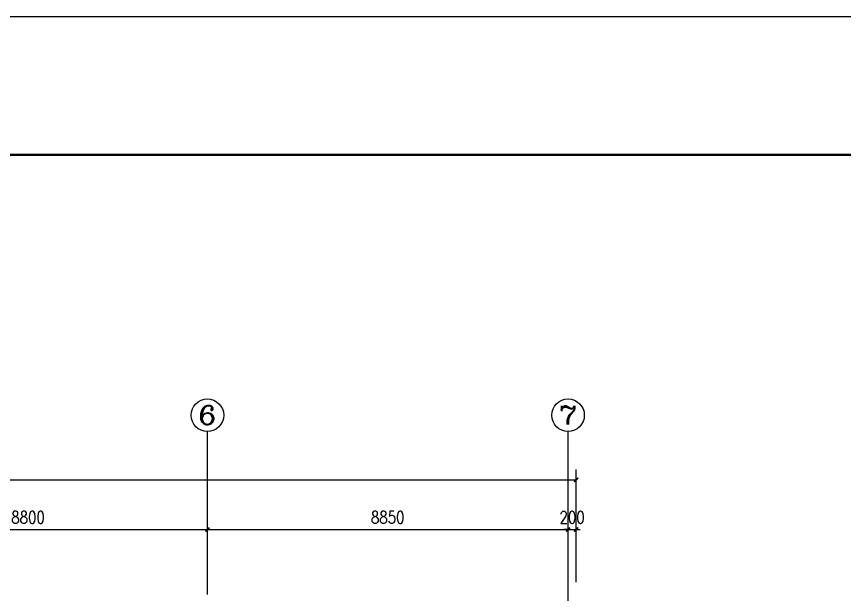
# Model space of a CAD drawing. Header units: millimetres. Extents: x 36114 to 137034, y 22418 to 93776.
# Drawn here: x 99879 to 120195, y 79590 to 93776 of the extents above; entities that cross this region are included whole.
import ezdxf
from ezdxf.enums import TextEntityAlignment as Align

# ---------------------------------------------------------------- set-up
doc = ezdxf.new("R2010")
doc.units = ezdxf.units.MM
doc.linetypes.add('DOTE', pattern=[2.42, 2, -0.2, 0.02, -0.2])
doc.layers.get('0').update_dxf_attribs({"color": 254})
doc.layers.get('Defpoints').update_dxf_attribs({"color": 254})
for name, color, linetype in [('\\M+5BDA8-\\M+5B3DF\\M+5B4E7', 254, 'Continuous'), ('\\M+5BDA8-\\M+5D6E1', 254, 'DOTE'), ('\\M+5BDA8-\\M+5D6E1-\\M+5B1EA\\M+5D7A2', 254, 'Continuous'), ('AXIS_TEXT', 254, 'Continuous')]:
    doc.layers.add(name, color=color, linetype=linetype)
doc.layers.add('\\M+5D7DC\\M+5C4DA\\M+5BFF2\\M+5CFDF', color=254, linetype='Continuous', lineweight=50)
doc.layers.add('\\M+5D7DC\\M+5CDE2\\M+5BFF2\\M+5CFDF', color=254, linetype='Continuous', lineweight=30)
doc.styles.add('A-AXIS-LABEL', font='COMPLEX', dxfattribs={"bigfont": 'GBCBIG'})
doc.styles.add('COMPLEX', font='COMPLEX')
doc.styles.add('DIM_FONT', font='SIMPLEX.shx', dxfattribs={"width": 0.8})
doc.dimstyles.new('DIMN', dxfattribs={"dimtxt": 300, "dimasz": 100, "dimexe": 250, "dimexo": 300, "dimgap": 150, "dimtad": 1, "dimdec": 0, "dimzin": 0, "dimdsep": 46, "dimtxsty": 'DIM_FONT', "dimblk": 'ARCHTICK', "dimcen": 0.09, "dimclrt": 7, "dimazin": 2, "dimtfac": 1, "dimtdec": 0, "dimtix": 1, "dimtmove": 2, "dimatfit": 3, "dimldrblk": 'ARCHTICK', "dimfxl": 0, "dimtolj": 1, "dimtzin": 0, "dimarcsym": 0})

# ---------------------------------------------------------------- blocks, each defined once
blk = doc.blocks.new('_ArchTick')
at = {"color": 0, "linetype": 'ByBlock', "const_width": 0.4}
blk.add_lwpolyline([(-0.5, -0.5), (0.5, 0.5)], dxfattribs=at)
blk = doc.blocks.new('*D353')
at = {"layer": '\\M+5BDA8-\\M+5B3DF\\M+5B4E7', "color": 0, "lineweight": -2, "transparency": 16777216}
for p, q in [((59111, 80190), (59111, 82654)), ((113612, 80190), (113612, 82654)), ((59111, 82404), (113612, 82404))]:
    blk.add_line(p, q, dxfattribs=at)
at = {"layer": 'Defpoints', "color": 0, "transparency": 16777216}
for p in [(113612, 82404), (59111, 79890), (113612, 79890)]:
    blk.add_point(p, dxfattribs=at)
at = {"layer": '\\M+5BDA8-\\M+5B3DF\\M+5B4E7', "color": 0, "lineweight": -2, "transparency": 16777216, "xscale": 100, "yscale": 100, "zscale": 100, "rotation": 180}
blk.add_blockref('_ArchTick', (59111, 82404), dxfattribs=at)
at = {"layer": '\\M+5BDA8-\\M+5B3DF\\M+5B4E7', "color": 0, "lineweight": -2, "transparency": 16777216, "xscale": 100, "yscale": 100, "zscale": 100}
blk.add_blockref('_ArchTick', (113612, 82404), dxfattribs=at)
at = {"layer": '\\M+5BDA8-\\M+5B3DF\\M+5B4E7', "color": 7, "transparency": 16777216, "insert": (86361, 82704), "char_height": 300, "attachment_point": 5, "style": 'DIM_FONT'}
blk.add_mtext('\\A1;54500', dxfattribs=at)
blk = doc.blocks.new('*D358')
at = {"layer": '\\M+5BDA8-\\M+5B3DF\\M+5B4E7', "color": 0, "lineweight": -2, "transparency": 16777216}
for p, q in [((113412, 79890), (113412, 81434)), ((113612, 79890), (113612, 81434)), ((113412, 81184), (113312, 81184)), ((113412, 81184), (113612, 81184)), ((113612, 81184), (113712, 81184))]:
    blk.add_line(p, q, dxfattribs=at)
at = {"layer": 'Defpoints', "color": 0, "transparency": 16777216}
for p in [(113612, 81184), (113412, 79590), (113612, 79590)]:
    blk.add_point(p, dxfattribs=at)
at = {"layer": '\\M+5BDA8-\\M+5B3DF\\M+5B4E7', "color": 0, "lineweight": -2, "transparency": 16777216, "xscale": 100, "yscale": 100, "zscale": 100}
blk.add_blockref('_ArchTick', (113412, 81184), dxfattribs=at)
at = {"layer": '\\M+5BDA8-\\M+5B3DF\\M+5B4E7', "color": 0, "lineweight": -2, "transparency": 16777216, "xscale": 100, "yscale": 100, "zscale": 100, "rotation": 180}
blk.add_blockref('_ArchTick', (113612, 81184), dxfattribs=at)
at = {"layer": '\\M+5BDA8-\\M+5B3DF\\M+5B4E7', "color": 7, "transparency": 16777216, "insert": (113512, 81484), "char_height": 300, "attachment_point": 5, "style": 'DIM_FONT'}
blk.add_mtext('\\A1;200', dxfattribs=at)
blk = doc.blocks.new('*D244')
at = {"layer": '\\M+5BDA8-\\M+5B3DF\\M+5B4E7', "color": 0, "lineweight": -2, "transparency": 16777216}
for p, q in [((95761, 79890), (95761, 81434)), ((104561, 79890), (104561, 81434)), ((95761, 81184), (104561, 81184))]:
    blk.add_line(p, q, dxfattribs=at)
at = {"layer": 'Defpoints', "color": 0, "transparency": 16777216}
for p in [(104561, 81184), (95761, 79590), (104561, 79590)]:
    blk.add_point(p, dxfattribs=at)
at = {"layer": '\\M+5BDA8-\\M+5B3DF\\M+5B4E7', "color": 0, "lineweight": -2, "transparency": 16777216, "xscale": 100, "yscale": 100, "zscale": 100, "rotation": 180}
blk.add_blockref('_ArchTick', (95761, 81184), dxfattribs=at)
at = {"layer": '\\M+5BDA8-\\M+5B3DF\\M+5B4E7', "color": 0, "lineweight": -2, "transparency": 16777216, "xscale": 100, "yscale": 100, "zscale": 100}
blk.add_blockref('_ArchTick', (104561, 81184), dxfattribs=at)
at = {"layer": '\\M+5BDA8-\\M+5B3DF\\M+5B4E7', "color": 7, "transparency": 16777216, "insert": (100161, 81484), "char_height": 300, "attachment_point": 5, "style": 'DIM_FONT'}
blk.add_mtext('\\A1;8800', dxfattribs=at)
blk = doc.blocks.new('*D245')
at = {"layer": '\\M+5BDA8-\\M+5B3DF\\M+5B4E7', "color": 0, "lineweight": -2, "transparency": 16777216}
for p, q in [((104561, 79890), (104561, 81434)), ((113412, 79890), (113412, 81434)), ((104561, 81184), (113412, 81184))]:
    blk.add_line(p, q, dxfattribs=at)
at = {"layer": 'Defpoints', "color": 0, "transparency": 16777216}
for p in [(113412, 81184), (104561, 79590), (113412, 79590)]:
    blk.add_point(p, dxfattribs=at)
at = {"layer": '\\M+5BDA8-\\M+5B3DF\\M+5B4E7', "color": 0, "lineweight": -2, "transparency": 16777216, "xscale": 100, "yscale": 100, "zscale": 100, "rotation": 180}
blk.add_blockref('_ArchTick', (104561, 81184), dxfattribs=at)
at = {"layer": '\\M+5BDA8-\\M+5B3DF\\M+5B4E7', "color": 0, "lineweight": -2, "transparency": 16777216, "xscale": 100, "yscale": 100, "zscale": 100}
blk.add_blockref('_ArchTick', (113412, 81184), dxfattribs=at)
at = {"layer": '\\M+5BDA8-\\M+5B3DF\\M+5B4E7', "color": 7, "transparency": 16777216, "insert": (108986, 81484), "char_height": 300, "attachment_point": 5, "style": 'DIM_FONT'}
blk.add_mtext('\\A1;8850', dxfattribs=at)
blk = doc.blocks.new('_AXISO')
blk.add_circle((0, 0), 0.5)
at = {"layer": 'AXIS_TEXT', "style": 'COMPLEX'}
blk.add_attdef('A', text='', height=0.56, dxfattribs=at).set_placement((-0.25, -0.28), (0.25, -0.28), align=Align.FIT)
blk = doc.blocks.new('frame')
at = {"layer": '\\M+5D7DC\\M+5C4DA\\M+5BFF2\\M+5CFDF'}
blk.add_line((3270.385, 2734.389), (3547.385, 2734.389), dxfattribs=at)
at = {"layer": '\\M+5D7DC\\M+5CDE2\\M+5BFF2\\M+5CFDF'}
blk.add_line((3260.385, 2744.389), (3557.385, 2744.389), dxfattribs=at)

msp = doc.modelspace()

# ---------------------------------------------------------------- linework, layer by layer
at = {"layer": '\\M+5BDA8-\\M+5D6E1', "ltscale": 10}
msp.add_line((113411.6, 41718), (113411.6, 79590.2), dxfattribs=at)
at = {"layer": '\\M+5BDA8-\\M+5D6E1-\\M+5B1EA\\M+5D7A2'}
for p, q in [((104561.2, 79590.2), (104561.2, 83590.2)), ((113411.6, 79590.2), (113411.6, 83590.2))]:
    msp.add_line(p, q, dxfattribs=at)

# ---------------------------------------------------------------- block references
ref = msp.add_blockref('_AXISO', (104561.2, 83990.2), dxfattribs=dict(at, xscale=800, yscale=800, zscale=800))
ref.add_attrib('A', '6', dxfattribs={"layer": 'AXIS_TEXT', "height": 452.5, "style": 'A-AXIS-LABEL', "width": 1.5}).set_placement((104335, 83763.9), (104787.5, 83763.9), align=Align.FIT)
ref = msp.add_blockref('_AXISO', (113411.6, 83990.2), dxfattribs=dict(at, xscale=800, yscale=800, zscale=800))
ref.add_attrib('A', '7', dxfattribs={"layer": 'AXIS_TEXT', "height": 452.5, "style": 'A-AXIS-LABEL', "width": 1.5}).set_placement((113185.3, 83763.9), (113637.9, 83763.9), align=Align.FIT)
at = {"layer": '\\M+5D7DC\\M+5C4DA\\M+5BFF2\\M+5CFDF', "xscale": 339.7979797979797, "yscale": 339.7979797979797, "zscale": 339.7979797979797}
msp.add_blockref('frame', (-1071758, -838762), dxfattribs=at)

# ---------------------------------------------------------------- dimensions: what is measured, and where the dimension line sits
at = {"layer": '\\M+5BDA8-\\M+5B3DF\\M+5B4E7'}
for p1, p2, distance, picture, middle in [((59111.1325, 79890.166), (113611.6128, 79890.166), 2513.4381, '*D353', (86361.3726, 82703.6041)), ((95761.2, 79590.2), (104561.2, 79590.2), 1594, '*D244', (100161.2, 81484.2)), ((104561.2, 79590.2), (113411.6, 79590.2), 1594, '*D245', (108986.4, 81484.2)), ((113411.6, 79590.2), (113611.6, 79590.2), 1594, '*D358', (113511.6, 81484.2))]:
    dim = msp.add_aligned_dim(p1=p1, p2=p2, distance=distance, dimstyle='DIMN', dxfattribs=at)
    dim.commit()
    dim.dimension.update_dxf_attribs({"geometry": picture, "text_midpoint": middle})

doc.saveas('drawing.dxf')
